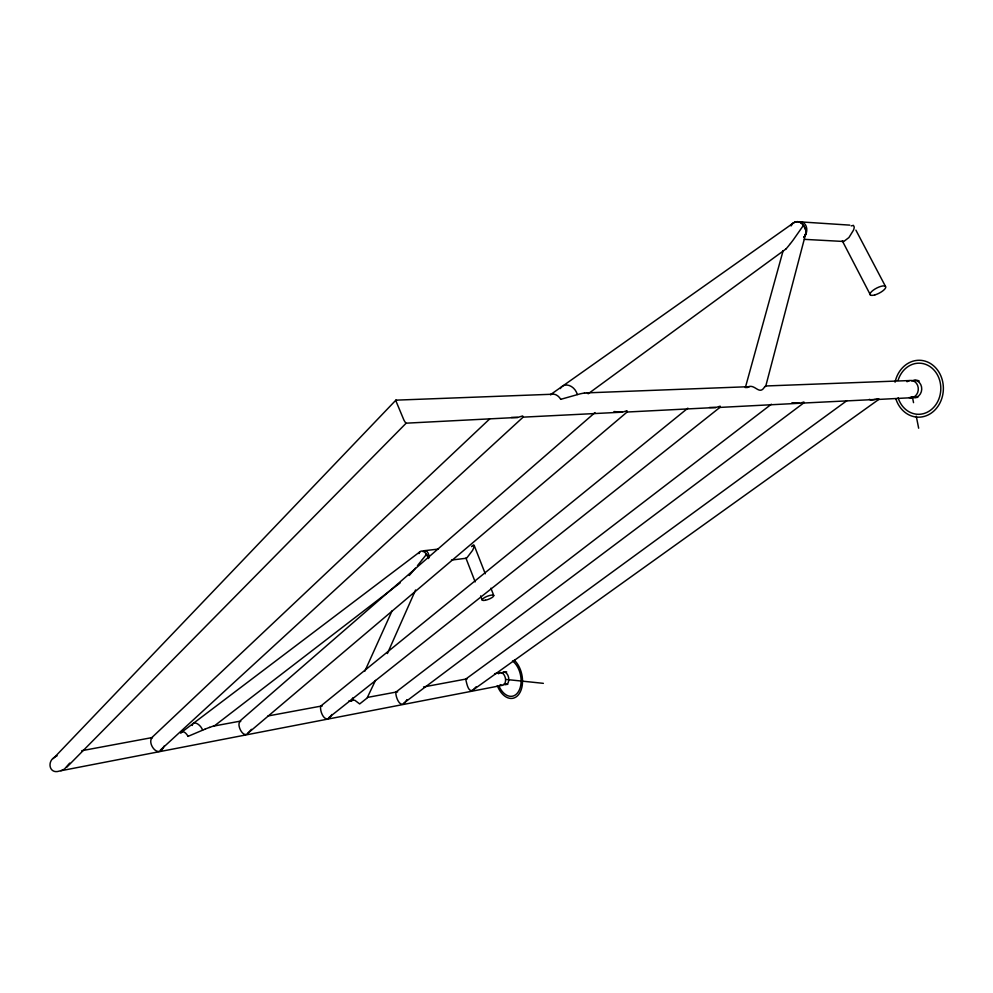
<?xml version="1.0" encoding="UTF-8"?>
<svg xmlns="http://www.w3.org/2000/svg" width="993" height="993" viewBox="0 0 993 993"><rect width="100%" height="100%" fill="white"/><g stroke="black" fill="none" stroke-linecap="round" stroke-linejoin="round"><path stroke-width="1.49" d="M474.195 545.728L473.847 547.354A12.077 2.818 -54.6 0 1 472.507 550.457L466.685 558.128M627.129 412.021L715.717 407.49L720.21 406.187L720.136 407.118M805.608 234.112L765.802 385.979L909.625 380.555M745.333 387.68L783.105 250.757A25.024 2.991 -44.8 0 0 783.167 251.452M627.142 411.996L247.89 733.256C242.975 739.09 235.49 722.954 240.778 721.29M465.68 679.15C466.586 682.427 468.212 693.673 473.313 689.775L878.966 399.298C879.612 397.299 871.755 401.383 869.347 399.36M69.684 763.096L64.57 768.93A16.012 14.187 -62.1 0 1 59.381 771.065C49.029 774.565 46.597 760.75 55.422 756.753A16.074 14.262 -62.9 0 1 57.135 755.81M367.087 698.054L375.491 680.379M387.394 653.543L415.583 589.966M351.497 700.735L352.763 697.918M364.803 671.243L392.061 610.869M152.463 737.576C146.256 742.094 158.47 760.39 164.019 746.14M406.919 699.655L406.609 700.189M251.465 729.321L247.89 733.256M476.156 686.784L473.313 689.775M331.811 714.513C325.94 725.833 319.535 712.105 320.652 706.184L687.864 408.173M351.274 701.17L352.763 700.152L354.898 700.313L359.665 703.95L366.715 698.34M718.907 406.696L719.863 407.415L799.626 403.27L803.92 402.041L803.585 403.034L875.429 399.471M406.385 700.524C400.626 710.889 395.276 696.627 395.884 692.121L771.375 404.225M790.527 243.484L791.036 242.826A84.951 9.905 -45.2 0 0 793.357 239.76L803.498 225.287A8.689 7.485 83.7 0 0 792.96 223.264A8.689 7.485 83.6 0 0 791.049 225.895A8.689 7.51 83.2 0 1 792.923 223.276M420.027 551.661A6.38 4.158 68.6 0 0 418.934 553.61A6.38 4.171 68.2 0 1 420.027 551.661A6.38 4.158 68.7 0 1 426.431 554.404L422.484 559.407M422.348 559.568L417.445 565.675M720.012 407.329L328.77 717.654M471.551 546.634L472.196 545.951M395.785 400.253L53.237 758.615M785.935 248.995L588.154 393.799M66.754 767.229L406.162 423.179L517.688 417.42L522.641 415.968L523.038 416.899M150.961 738.407L489.673 418.947M160.332 750.137L523.137 417.147L622.313 412.169L627.017 410.792L627.166 411.797M472.519 545.654L473.351 545.07M595.018 412.591L239.636 721.253L213.47 726.119M367.981 697.322L395.909 692.109M765.094 386.525L765.74 386.029L764.833 386.786M764.498 387.059C758.937 396.257 754.457 382.057 746.835 387.742M213.731 726.38L400.167 582.891M181.396 732.412L419.269 552.294M403.704 703.193L803.56 403.059L802.207 402.674M846.93 400.638L465.742 679.088L423.564 686.957M550.619 394.581L792.228 223.859M320.652 706.184L267.936 715.978M851.212 225.907L853.409 225.361L854.216 227A16.869 4.804 -49.2 0 1 853.434 230.264L848.916 237.55L843.765 241.485L804.367 239.35M187.913 736.421L205.203 729.085M466.139 679.274L467.206 678.889M209.66 727.348L209.473 727.422A65.302 8.875 -28.5 0 0 205.191 729.085M322.253 705.986L321.186 706.135M560.822 399.31L580.011 393.886A90.586 18.445 -31.2 0 1 584.43 393.042L584.604 393.017M397.672 691.848L396.381 692.22M60.871 770.742L502.235 685.344M81.761 750.696L151.83 737.638M494.588 673.726L500.596 672.609M348.903 700.921L353.458 700.077M517.688 417.42L511.296 417.445M622.313 412.169L613.959 411.574M715.717 407.49L709.561 407.453M799.626 403.27L791.942 402.748M451.455 560.064L466.338 558.24M424.557 550.681L438.422 549.067M912.021 397.684L878.532 399.434L877.315 398.851M551.823 394.258L395.909 400.154M587.049 392.856L749.578 386.662M843.392 241.522L842.3 240.827L870.439 295.008M801.599 221.96L849.797 225.126M505.909 679.435L543.37 683.345M627.005 412.07L626.409 411.35M396.219 400.353L396.393 400.539A23.137 1.701 67.2 0 1 396.492 400.675M405.814 422.968L405.727 422.869A23.05 1.676 67.1 0 1 403.915 420.076L395.748 400.514M855.892 230.14L885.408 286.257M474.071 545.12L485.267 573.768M490.902 588.191L493.72 595.403M465.928 558.066L475.163 581.898M480.6 595.912L482.226 600.12M912.331 396.641L913.535 402.649M916.254 416.179L918.662 428.206M498.474 673.775A6.442 4.046 79.1 0 1 503.861 674.545A6.442 4.046 79.1 0 1 505.127 682.812A6.442 4.046 79.1 0 1 500.137 684.574M907.006 381.722A8.689 7.447 -88.1 0 1 918.227 387.766A8.689 7.447 -88.1 0 1 909.005 397.56M584.306 393.253A25.21 5.201 -31.6 0 1 588.452 393.129M560.3 388.586A10.662 8.254 54.6 0 1 569.312 385.532A10.662 8.254 54.6 0 1 577.293 394.519M550.494 394.655A10.923 8.043 72.5 0 1 560.772 399.347M209.511 727.472A17.924 2.495 -28.7 0 1 214.004 725.957M192.22 725.461A7.423 3.997 52.9 0 1 196.726 723.45A7.423 3.997 52.9 0 1 202.646 730.116M180.763 733.256A7.584 3.86 67.3 0 1 188 736.334M798.831 222.147A8.676 6.752 -80.4 0 1 806.279 226.466A8.676 6.752 -80.4 0 1 804.032 237.004M790.341 243.62A25.011 2.979 -45 0 1 786.046 248.92M792.96 223.264A8.689 7.485 83.6 0 1 803.461 225.324M422.956 551.599A6.306 3.798 83.2 0 1 427.015 551.636A6.306 3.798 83.2 0 1 429.212 557.669M409.228 575.468A17.886 1.688 -47.2 0 0 412.529 571.596L413.088 570.963A61.752 5.673 -47.2 0 0 415.372 568.207M426.357 554.479A6.603 4.444 54.3 0 1 428.417 558.562A6.69 4.493 53.4 0 0 426.394 554.454M514.275 660.184A21.089 13.331 79 0 1 519.265 693.673A21.089 13.331 79 0 1 497.307 685.604M501.8 673.055A6.43 4.046 79.1 0 1 508.677 677.735A6.43 4.046 79.1 0 1 503.786 684.239M512.512 660.978A18.954 11.978 79 0 1 518.905 690.83A18.954 11.978 79 0 1 499.082 686.312M507.857 684.251A6.417 4.046 79.1 0 1 504.99 683.643M503.414 672.757A6.417 4.046 79.1 0 1 506.715 671.951M895.065 382.206A28.449 24.502 -87.9 0 1 932.055 364.58A28.449 24.502 -87.9 0 1 934.214 410.705A28.449 24.502 -87.9 0 1 895.847 398.814M911.661 380.878A8.676 7.447 -88 0 1 921.727 389.293A8.676 7.447 -88 0 1 910.991 396.778M898.069 380.356A25.57 22.02 -87.9 0 1 931.893 368.018A25.57 22.02 -87.9 0 1 931.993 409.029A25.57 22.02 -87.9 0 1 898.106 397.808M914.044 380.555A8.664 7.447 -87.9 0 1 919.233 381.051M917.867 397.25A8.664 7.447 -87.9 0 1 912.691 396.704M874.783 294.933A8.763 2.83 -27.4 0 0 885.744 286.716A8.763 2.83 -27.4 0 0 873.219 290.217A8.763 2.83 -27.4 0 0 874.783 294.933M803.982 237.327A8.912 8.068 59.2 0 0 803.349 225.436A9.024 8.167 57.4 0 1 803.945 237.439M485.391 600.256A6.219 1.651 -21.2 0 0 493.782 595.564A6.219 1.651 -21.2 0 0 484.733 597.451A6.219 1.651 -21.2 0 0 485.391 600.256"/></g></svg>
